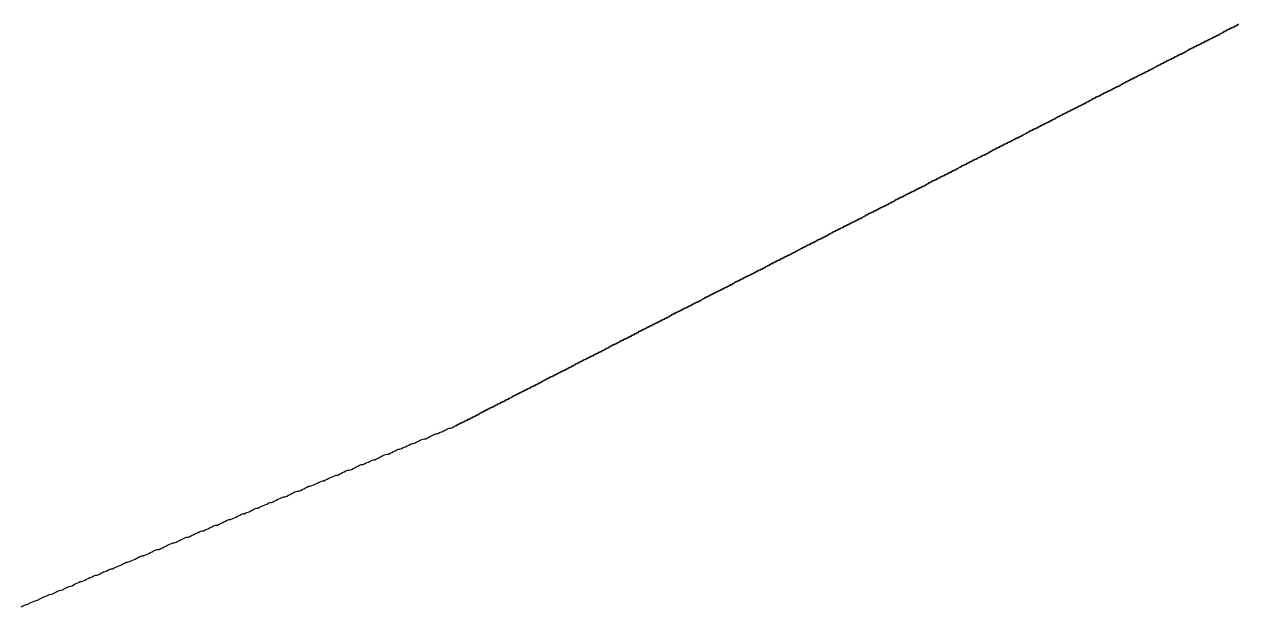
# Model space of a CAD drawing. Header units: millimetres. Extents: x 0 to 2438, y 0 to 1219.
# Drawn here: x 208.07021 to 208.08525, y 467.44063 to 467.44784 of the extents above; entities that cross this region are included whole.
import ezdxf

# ---------------------------------------------------------------- set-up
doc = ezdxf.new("R2010")
doc.units = ezdxf.units.MM
doc.layers.add('CUT_AIRCRAFT', color=7, linetype='Continuous')

msp = doc.modelspace()

# ---------------------------------------------------------------- linework, layer by layer
at = {"layer": 'CUT_AIRCRAFT'}
msp.add_lwpolyline([(208.07017, 467.440632), (208.07021, 467.440652), (208.07025, 467.440662), (208.07029, 467.440682), (208.07033, 467.440702), (208.07037, 467.440712), (208.07041, 467.440732), (208.07045, 467.440752), (208.07048, 467.440762), (208.07052, 467.440782), (208.07056, 467.440792), (208.0706, 467.440812), (208.07064, 467.440832), (208.07068, 467.440842), (208.07072, 467.440862), (208.07076, 467.440882), (208.0708, 467.440892), (208.07083, 467.440912), (208.07086, 467.440922), (208.07088, 467.440932), (208.0709, 467.440942), (208.07092, 467.440942), (208.07094, 467.440952), (208.07096, 467.440962), (208.07098, 467.440972), (208.071, 467.440982), (208.07102, 467.440992), (208.07105, 467.441002), (208.07107, 467.441012), (208.07109, 467.441022), (208.07111, 467.441022), (208.07113, 467.441032), (208.07115, 467.441042), (208.07117, 467.441052), (208.07119, 467.441062), (208.07122, 467.441072), (208.07124, 467.441082), (208.07126, 467.441092), (208.07128, 467.441102), (208.0713, 467.441102), (208.07132, 467.441112), (208.07134, 467.441122), (208.07137, 467.441132), (208.07139, 467.441142), (208.07141, 467.441152), (208.07143, 467.441162), (208.07145, 467.441172), (208.07147, 467.441182), (208.07149, 467.441182), (208.07151, 467.441192), (208.07154, 467.441202), (208.07156, 467.441212), (208.07158, 467.441222), (208.0716, 467.441232), (208.07162, 467.441242), (208.07164, 467.441252), (208.07166, 467.441262), (208.07168, 467.441262), (208.07171, 467.441272), (208.07173, 467.441282), (208.07175, 467.441292), (208.07177, 467.441302), (208.07179, 467.441312), (208.07181, 467.441322), (208.07183, 467.441332), (208.07185, 467.441342), (208.07188, 467.441342), (208.0719, 467.441352), (208.07192, 467.441362), (208.07194, 467.441372), (208.07196, 467.441382), (208.07198, 467.441392), (208.072, 467.441402), (208.07202, 467.441412), (208.07205, 467.441422), (208.07207, 467.441422), (208.07209, 467.441432), (208.07211, 467.441442), (208.07213, 467.441452), (208.07215, 467.441462), (208.07217, 467.441472), (208.07219, 467.441482), (208.07222, 467.441492), (208.07224, 467.441492), (208.07226, 467.441502), (208.07228, 467.441512), (208.0723, 467.441522), (208.07232, 467.441532), (208.07234, 467.441542), (208.07236, 467.441552), (208.07238, 467.441562), (208.07241, 467.441572), (208.07243, 467.441572), (208.07245, 467.441582), (208.07247, 467.441592), (208.07249, 467.441602), (208.07251, 467.441612), (208.07253, 467.441622), (208.07255, 467.441632), (208.07257, 467.441642), (208.0726, 467.441642), (208.07262, 467.441652), (208.07264, 467.441662), (208.07266, 467.441672), (208.07268, 467.441682), (208.0727, 467.441692), (208.07272, 467.441702), (208.07274, 467.441712), (208.07276, 467.441712), (208.07279, 467.441722), (208.07281, 467.441732), (208.07283, 467.441742), (208.07285, 467.441752), (208.07287, 467.441762), (208.07289, 467.441772), (208.07291, 467.441782), (208.07293, 467.441782), (208.07295, 467.441792), (208.07298, 467.441802), (208.073, 467.441812), (208.07302, 467.441822), (208.07304, 467.441832), (208.07306, 467.441842), (208.07308, 467.441852), (208.0731, 467.441852), (208.07312, 467.441862), (208.07314, 467.441872), (208.07316, 467.441882), (208.07319, 467.441892), (208.07321, 467.441902), (208.07323, 467.441912), (208.07325, 467.441922), (208.07327, 467.441922), (208.07329, 467.441932), (208.07331, 467.441942), (208.07333, 467.441952), (208.07335, 467.441962), (208.07337, 467.441972), (208.0734, 467.441982), (208.07342, 467.441992), (208.07344, 467.441992), (208.07346, 467.442002), (208.07348, 467.442012), (208.0735, 467.442022), (208.07352, 467.442032), (208.07354, 467.442042), (208.07356, 467.442052), (208.07359, 467.442062), (208.07361, 467.442062), (208.07363, 467.442072), (208.07365, 467.442082), (208.07367, 467.442092), (208.07369, 467.442102), (208.07371, 467.442112), (208.07373, 467.442122), (208.07375, 467.442122), (208.07377, 467.442132), (208.07379, 467.442142), (208.07382, 467.442152), (208.07384, 467.442162), (208.07386, 467.442172), (208.07388, 467.442182), (208.0739, 467.442192), (208.07392, 467.442192), (208.07394, 467.442202), (208.07396, 467.442212), (208.07398, 467.442222), (208.074, 467.442232), (208.07403, 467.442242), (208.07405, 467.442252), (208.07407, 467.442262), (208.07409, 467.442262), (208.07411, 467.442272), (208.07413, 467.442282), (208.07415, 467.442292), (208.07417, 467.442302), (208.07419, 467.442312), (208.07421, 467.442322), (208.07423, 467.442322), (208.07426, 467.442332), (208.07428, 467.442342), (208.0743, 467.442352), (208.07432, 467.442362), (208.07434, 467.442372), (208.07436, 467.442382), (208.07438, 467.442392), (208.0744, 467.442392), (208.07442, 467.442402), (208.07444, 467.442412), (208.07447, 467.442422), (208.07449, 467.442432), (208.07451, 467.442442), (208.07453, 467.442452), (208.07455, 467.442452), (208.07457, 467.442462), (208.07459, 467.442472), (208.07461, 467.442482), (208.07463, 467.442492), (208.07465, 467.442502), (208.07467, 467.442512), (208.0747, 467.442522), (208.07472, 467.442522), (208.07474, 467.442532), (208.07476, 467.442542), (208.07478, 467.442552), (208.0748, 467.442562), (208.07482, 467.442572), (208.07484, 467.442582), (208.07486, 467.442582), (208.07488, 467.442592), (208.0749, 467.442602), (208.07493, 467.442612), (208.07495, 467.442622), (208.07497, 467.442632), (208.07499, 467.442642), (208.07501, 467.442652), (208.07503, 467.442652), (208.07505, 467.442662), (208.07507, 467.442672), (208.07509, 467.442682), (208.07511, 467.442692), (208.07513, 467.442702), (208.07516, 467.442712), (208.07518, 467.442712), (208.0752, 467.442722), (208.07522, 467.442732), (208.07524, 467.442742), (208.07526, 467.442752), (208.07528, 467.442762), (208.0753, 467.442772), (208.07532, 467.442772), (208.07534, 467.442782), (208.07536, 467.442792), (208.07539, 467.442802), (208.07541, 467.442812), (208.07543, 467.442822), (208.07545, 467.442832), (208.07547, 467.442842), (208.07549, 467.442842), (208.07551, 467.442852), (208.07553, 467.442862), (208.07555, 467.442872), (208.07556, 467.442872), (208.07556, 467.442882), (208.07557, 467.442882), (208.07558, 467.442882), (208.07558, 467.442892), (208.07559, 467.442892), (208.0756, 467.442892), (208.0756, 467.442902), (208.07561, 467.442902), (208.07562, 467.442902), (208.07562, 467.442912), (208.07563, 467.442912), (208.07564, 467.442912), (208.07564, 467.442922), (208.07565, 467.442922), (208.07566, 467.442922), (208.07566, 467.442932), (208.07567, 467.442932), (208.07568, 467.442932), (208.07568, 467.442942), (208.07569, 467.442942), (208.0757, 467.442942), (208.0757, 467.442952), (208.07571, 467.442952), (208.07572, 467.442952), (208.07572, 467.442962), (208.07573, 467.442962), (208.07574, 467.442962), (208.07574, 467.442972), (208.07575, 467.442972), (208.07576, 467.442972), (208.07576, 467.442982), (208.07577, 467.442982), (208.07578, 467.442982), (208.07578, 467.442992), (208.07579, 467.442992), (208.0758, 467.442992), (208.0758, 467.443002), (208.07581, 467.443002), (208.07582, 467.443002), (208.07582, 467.443012), (208.07583, 467.443012), (208.07584, 467.443012), (208.07584, 467.443022), (208.07585, 467.443022), (208.07586, 467.443032), (208.07587, 467.443032), (208.07587, 467.443042), (208.07588, 467.443042), (208.07589, 467.443042), (208.07589, 467.443052), (208.0759, 467.443052), (208.07591, 467.443052), (208.07591, 467.443062), (208.07592, 467.443062), (208.07593, 467.443062), (208.07593, 467.443072), (208.07594, 467.443072), (208.07595, 467.443072), (208.07595, 467.443082), (208.07596, 467.443082), (208.07597, 467.443082), (208.07597, 467.443092), (208.07598, 467.443092), (208.07599, 467.443092), (208.07599, 467.443102), (208.076, 467.443102), (208.07601, 467.443102), (208.07601, 467.443112), (208.07602, 467.443112), (208.07603, 467.443112), (208.07603, 467.443122), (208.07604, 467.443122), (208.07605, 467.443122), (208.07605, 467.443132), (208.07606, 467.443132), (208.07607, 467.443132), (208.07607, 467.443142), (208.07608, 467.443142), (208.07609, 467.443142), (208.07609, 467.443152), (208.0761, 467.443152), (208.07611, 467.443152), (208.07611, 467.443162), (208.07612, 467.443162), (208.07613, 467.443162), (208.07613, 467.443172), (208.07614, 467.443172), (208.07615, 467.443172), (208.07615, 467.443182), (208.07616, 467.443182), (208.07617, 467.443182), (208.07617, 467.443192), (208.07618, 467.443192), (208.07619, 467.443192), (208.07619, 467.443202), (208.0762, 467.443202), (208.07621, 467.443202), (208.07621, 467.443212), (208.07622, 467.443212), (208.07623, 467.443222), (208.07624, 467.443222), (208.07625, 467.443232), (208.07626, 467.443232), (208.07626, 467.443242), (208.07627, 467.443242), (208.07628, 467.443242), (208.07628, 467.443252), (208.07629, 467.443252), (208.0763, 467.443252), (208.0763, 467.443262), (208.07631, 467.443262), (208.07632, 467.443262), (208.07632, 467.443272), (208.07633, 467.443272), (208.07634, 467.443272), (208.07634, 467.443282), (208.07635, 467.443282), (208.07636, 467.443282), (208.07636, 467.443292), (208.07637, 467.443292), (208.07638, 467.443292), (208.07638, 467.443302), (208.07639, 467.443302), (208.0764, 467.443302), (208.0764, 467.443312), (208.07641, 467.443312), (208.07642, 467.443312), (208.07642, 467.443322), (208.07643, 467.443322), (208.07644, 467.443322), (208.07644, 467.443332), (208.07645, 467.443332), (208.07646, 467.443332), (208.07646, 467.443342), (208.07647, 467.443342), (208.07648, 467.443342), (208.07648, 467.443352), (208.07649, 467.443352), (208.0765, 467.443352), (208.0765, 467.443362), (208.07651, 467.443362), (208.07652, 467.443362), (208.07652, 467.443372), (208.07653, 467.443372), (208.07654, 467.443372), (208.07654, 467.443382), (208.07655, 467.443382), (208.07656, 467.443382), (208.07656, 467.443392), (208.07657, 467.443392), (208.07658, 467.443392), (208.07658, 467.443402), (208.07659, 467.443402), (208.0766, 467.443402), (208.0766, 467.443412), (208.07661, 467.443412), (208.07662, 467.443412), (208.07662, 467.443422), (208.07663, 467.443422), (208.07664, 467.443432), (208.07665, 467.443432), (208.07665, 467.443442), (208.07666, 467.443442), (208.07667, 467.443442), (208.07667, 467.443452), (208.07668, 467.443452), (208.07669, 467.443452), (208.07669, 467.443462), (208.0767, 467.443462), (208.07671, 467.443462), (208.07671, 467.443472), (208.07672, 467.443472), (208.07673, 467.443472), (208.07673, 467.443482), (208.07674, 467.443482), (208.07675, 467.443482), (208.07675, 467.443492), (208.07676, 467.443492), (208.07677, 467.443492), (208.07677, 467.443502), (208.07678, 467.443502), (208.07679, 467.443502), (208.07679, 467.443512), (208.0768, 467.443512), (208.07681, 467.443512), (208.07681, 467.443522), (208.07682, 467.443522), (208.07683, 467.443522), (208.07683, 467.443532), (208.07684, 467.443532), (208.07685, 467.443532), (208.07685, 467.443542), (208.07686, 467.443542), (208.07687, 467.443542), (208.07687, 467.443552), (208.07688, 467.443552), (208.07689, 467.443552), (208.07689, 467.443562), (208.0769, 467.443562), (208.07691, 467.443562), (208.07691, 467.443572), (208.07692, 467.443572), (208.07693, 467.443572), (208.07693, 467.443582), (208.07694, 467.443582), (208.07695, 467.443582), (208.07695, 467.443592), (208.07696, 467.443592), (208.07697, 467.443592), (208.07697, 467.443602), (208.07698, 467.443602), (208.07699, 467.443602), (208.07699, 467.443612), (208.077, 467.443612), (208.07701, 467.443612), (208.07701, 467.443622), (208.07702, 467.443622), (208.07703, 467.443632), (208.07704, 467.443632), (208.07704, 467.443642), (208.07705, 467.443642), (208.07706, 467.443642), (208.07706, 467.443652), (208.07707, 467.443652), (208.07708, 467.443652), (208.07708, 467.443662), (208.07709, 467.443662), (208.0771, 467.443662), (208.0771, 467.443672), (208.07711, 467.443672), (208.07712, 467.443672), (208.07712, 467.443682), (208.07713, 467.443682), (208.07714, 467.443682), (208.07714, 467.443692), (208.07715, 467.443692), (208.07716, 467.443692), (208.07716, 467.443702), (208.07717, 467.443702), (208.07718, 467.443702), (208.07718, 467.443712), (208.07719, 467.443712), (208.0772, 467.443712), (208.0772, 467.443722), (208.07721, 467.443722), (208.07722, 467.443722), (208.07722, 467.443732), (208.07723, 467.443732), (208.07724, 467.443732), (208.07724, 467.443742), (208.07725, 467.443742), (208.07726, 467.443742), (208.07726, 467.443752), (208.07727, 467.443752), (208.07728, 467.443752), (208.07728, 467.443762), (208.07729, 467.443762), (208.0773, 467.443762), (208.0773, 467.443772), (208.07731, 467.443772), (208.07732, 467.443772), (208.07732, 467.443782), (208.07733, 467.443782), (208.07734, 467.443782), (208.07734, 467.443792), (208.07735, 467.443792), (208.07736, 467.443792), (208.07736, 467.443802), (208.07737, 467.443802), (208.07738, 467.443802), (208.07738, 467.443812), (208.07739, 467.443812), (208.0774, 467.443812), (208.0774, 467.443822), (208.07741, 467.443822), (208.07742, 467.443832), (208.07743, 467.443832), (208.07744, 467.443842), (208.07745, 467.443842), (208.07745, 467.443852), (208.07746, 467.443852), (208.07747, 467.443852), (208.07747, 467.443862), (208.07748, 467.443862), (208.07749, 467.443862), (208.07749, 467.443872), (208.0775, 467.443872), (208.07751, 467.443872), (208.07751, 467.443882), (208.07752, 467.443882), (208.07753, 467.443882), (208.07753, 467.443892), (208.07754, 467.443892), (208.07755, 467.443892), (208.07755, 467.443902), (208.07756, 467.443902), (208.07757, 467.443902), (208.07757, 467.443912), (208.07758, 467.443912), (208.07759, 467.443912), (208.07759, 467.443922), (208.0776, 467.443922), (208.07761, 467.443922), (208.07761, 467.443932), (208.07762, 467.443932), (208.07763, 467.443932), (208.07763, 467.443942), (208.07764, 467.443942), (208.07765, 467.443942), (208.07765, 467.443952), (208.07766, 467.443952), (208.07767, 467.443952), (208.07767, 467.443962), (208.07768, 467.443962), (208.07769, 467.443962), (208.07769, 467.443972), (208.0777, 467.443972), (208.07771, 467.443972), (208.07771, 467.443982), (208.07772, 467.443982), (208.07773, 467.443982), (208.07773, 467.443992), (208.07774, 467.443992), (208.07775, 467.443992), (208.07775, 467.444002), (208.07776, 467.444002), (208.07777, 467.444002), (208.07777, 467.444012), (208.07778, 467.444012), (208.07779, 467.444012), (208.07779, 467.444022), (208.0778, 467.444022), (208.07781, 467.444022), (208.07781, 467.444032), (208.07782, 467.444032), (208.07782, 467.444042), (208.07783, 467.444042), (208.07784, 467.444042), (208.07784, 467.444052), (208.07785, 467.444052), (208.07786, 467.444052), (208.07786, 467.444062), (208.07787, 467.444062), (208.07788, 467.444062), (208.07788, 467.444072), (208.07789, 467.444072), (208.0779, 467.444072), (208.0779, 467.444082), (208.07791, 467.444082), (208.07792, 467.444082), (208.07792, 467.444092), (208.07793, 467.444092), (208.07794, 467.444092), (208.07794, 467.444102), (208.07795, 467.444102), (208.07796, 467.444102), (208.07796, 467.444112), (208.07797, 467.444112), (208.07798, 467.444112), (208.07798, 467.444122), (208.07799, 467.444122), (208.078, 467.444122), (208.078, 467.444132), (208.07801, 467.444132), (208.07802, 467.444132), (208.07802, 467.444142), (208.07803, 467.444142), (208.07804, 467.444142), (208.07804, 467.444152), (208.07805, 467.444152), (208.07806, 467.444152), (208.07806, 467.444162), (208.07807, 467.444162), (208.07808, 467.444162), (208.07808, 467.444172), (208.07809, 467.444172), (208.0781, 467.444172), (208.0781, 467.444182), (208.07811, 467.444182), (208.07812, 467.444182), (208.07812, 467.444192), (208.07813, 467.444192), (208.07814, 467.444192), (208.07814, 467.444202), (208.07815, 467.444202), (208.07816, 467.444202), (208.07816, 467.444212), (208.07817, 467.444212), (208.07818, 467.444212), (208.07818, 467.444222), (208.07819, 467.444222), (208.0782, 467.444222), (208.0782, 467.444232), (208.07821, 467.444232), (208.07822, 467.444242), (208.07823, 467.444242), (208.07823, 467.444252), (208.07824, 467.444252), (208.07825, 467.444252), (208.07825, 467.444262), (208.07826, 467.444262), (208.07827, 467.444262), (208.07827, 467.444272), (208.07828, 467.444272), (208.07829, 467.444272), (208.07829, 467.444282), (208.0783, 467.444282), (208.07831, 467.444282), (208.07831, 467.444292), (208.07832, 467.444292), (208.07833, 467.444292), (208.07833, 467.444302), (208.07834, 467.444302), (208.07835, 467.444302), (208.07835, 467.444312), (208.07836, 467.444312), (208.07837, 467.444312), (208.07837, 467.444322), (208.07838, 467.444322), (208.07839, 467.444322), (208.07839, 467.444332), (208.0784, 467.444332), (208.07841, 467.444332), (208.07841, 467.444342), (208.07842, 467.444342), (208.07843, 467.444342), (208.07843, 467.444352), (208.07844, 467.444352), (208.07845, 467.444352), (208.07845, 467.444362), (208.07846, 467.444362), (208.07847, 467.444362), (208.07847, 467.444372), (208.07848, 467.444372), (208.07849, 467.444372), (208.07849, 467.444382), (208.0785, 467.444382), (208.07851, 467.444382), (208.07851, 467.444392), (208.07852, 467.444392), (208.07853, 467.444392), (208.07853, 467.444402), (208.07854, 467.444402), (208.07855, 467.444402), (208.07855, 467.444412), (208.07856, 467.444412), (208.07857, 467.444412), (208.07857, 467.444422), (208.07858, 467.444422), (208.07859, 467.444422), (208.07859, 467.444432), (208.0786, 467.444432), (208.07861, 467.444442), (208.07862, 467.444442), (208.07863, 467.444452), (208.07864, 467.444452), (208.07864, 467.444462), (208.07865, 467.444462), (208.07866, 467.444462), (208.07866, 467.444472), (208.07867, 467.444472), (208.07868, 467.444472), (208.07868, 467.444482), (208.07869, 467.444482), (208.0787, 467.444482), (208.0787, 467.444492), (208.07871, 467.444492), (208.07872, 467.444492), (208.07872, 467.444502), (208.07873, 467.444502), (208.07874, 467.444502), (208.07874, 467.444512), (208.07875, 467.444512), (208.07876, 467.444512), (208.07876, 467.444522), (208.07877, 467.444522), (208.07878, 467.444522), (208.07878, 467.444532), (208.07879, 467.444532), (208.0788, 467.444532), (208.0788, 467.444542), (208.07881, 467.444542), (208.07882, 467.444542), (208.07882, 467.444552), (208.07883, 467.444552), (208.07884, 467.444552), (208.07884, 467.444562), (208.07885, 467.444562), (208.07886, 467.444562), (208.07886, 467.444572), (208.07887, 467.444572), (208.07888, 467.444572), (208.07888, 467.444582), (208.07889, 467.444582), (208.0789, 467.444582), (208.0789, 467.444592), (208.07891, 467.444592), (208.07892, 467.444592), (208.07892, 467.444602), (208.07893, 467.444602), (208.07894, 467.444602), (208.07894, 467.444612), (208.07895, 467.444612), (208.07896, 467.444612), (208.07896, 467.444622), (208.07897, 467.444622), (208.07898, 467.444622), (208.07898, 467.444632), (208.07899, 467.444632), (208.079, 467.444642), (208.07901, 467.444642), (208.07901, 467.444652), (208.07902, 467.444652), (208.07903, 467.444652), (208.07903, 467.444662), (208.07904, 467.444662), (208.07905, 467.444662), (208.07905, 467.444672), (208.07906, 467.444672), (208.07907, 467.444672), (208.07907, 467.444682), (208.07908, 467.444682), (208.07909, 467.444682), (208.07909, 467.444692), (208.0791, 467.444692), (208.07911, 467.444692), (208.07911, 467.444702), (208.07912, 467.444702), (208.07913, 467.444702), (208.07913, 467.444712), (208.07914, 467.444712), (208.07915, 467.444712), (208.07915, 467.444722), (208.07916, 467.444722), (208.07917, 467.444722), (208.07917, 467.444732), (208.07918, 467.444732), (208.07919, 467.444732), (208.07919, 467.444742), (208.0792, 467.444742), (208.07921, 467.444742), (208.07921, 467.444752), (208.07922, 467.444752), (208.07923, 467.444752), (208.07923, 467.444762), (208.07924, 467.444762), (208.07925, 467.444762), (208.07925, 467.444772), (208.07926, 467.444772), (208.07927, 467.444772), (208.07927, 467.444782), (208.07928, 467.444782), (208.07929, 467.444782), (208.07929, 467.444792), (208.0793, 467.444792), (208.07931, 467.444792), (208.07931, 467.444802), (208.07932, 467.444802), (208.07933, 467.444802), (208.07933, 467.444812), (208.07934, 467.444812), (208.07935, 467.444812), (208.07935, 467.444822), (208.07936, 467.444822), (208.07937, 467.444822), (208.07937, 467.444832), (208.07938, 467.444832), (208.07939, 467.444832), (208.07939, 467.444842), (208.0794, 467.444842), (208.07941, 467.444852), (208.07942, 467.444852), (208.07942, 467.444862), (208.07943, 467.444862), (208.07944, 467.444862), (208.07944, 467.444872), (208.07945, 467.444872), (208.07946, 467.444872), (208.07946, 467.444882), (208.07947, 467.444882), (208.07948, 467.444882), (208.07948, 467.444892), (208.07949, 467.444892), (208.0795, 467.444892), (208.0795, 467.444902), (208.07951, 467.444902), (208.07952, 467.444902), (208.07952, 467.444912), (208.07953, 467.444912), (208.07954, 467.444912), (208.07954, 467.444922), (208.07955, 467.444922), (208.07956, 467.444922), (208.07956, 467.444932), (208.07957, 467.444932), (208.07958, 467.444932), (208.07958, 467.444942), (208.07959, 467.444942), (208.0796, 467.444942), (208.0796, 467.444952), (208.07961, 467.444952), (208.07962, 467.444952), (208.07962, 467.444962), (208.07963, 467.444962), (208.07964, 467.444962), (208.07964, 467.444972), (208.07965, 467.444972), (208.07966, 467.444972), (208.07966, 467.444982), (208.07967, 467.444982), (208.07968, 467.444982), (208.07968, 467.444992), (208.07969, 467.444992), (208.0797, 467.444992), (208.0797, 467.445002), (208.07971, 467.445002), (208.07972, 467.445002), (208.07972, 467.445012), (208.07973, 467.445012), (208.07974, 467.445012), (208.07974, 467.445022), (208.07975, 467.445022), (208.07976, 467.445022), (208.07976, 467.445032), (208.07977, 467.445032), (208.07978, 467.445032), (208.07978, 467.445042), (208.07979, 467.445042), (208.0798, 467.445052), (208.07981, 467.445052), (208.07982, 467.445062), (208.07983, 467.445062), (208.07983, 467.445072), (208.07984, 467.445072), (208.07985, 467.445072), (208.07985, 467.445082), (208.07986, 467.445082), (208.07987, 467.445082), (208.07987, 467.445092), (208.07988, 467.445092), (208.07989, 467.445092), (208.07989, 467.445102), (208.0799, 467.445102), (208.07991, 467.445102), (208.07991, 467.445112), (208.07992, 467.445112), (208.07993, 467.445112), (208.07993, 467.445122), (208.07994, 467.445122), (208.07995, 467.445122), (208.07995, 467.445132), (208.07996, 467.445132), (208.07997, 467.445132), (208.07997, 467.445142), (208.07998, 467.445142), (208.07999, 467.445142), (208.07999, 467.445152), (208.08, 467.445152), (208.08001, 467.445152), (208.08001, 467.445162), (208.08002, 467.445162), (208.08003, 467.445162), (208.08003, 467.445172), (208.08004, 467.445172), (208.08005, 467.445172), (208.08005, 467.445182), (208.08006, 467.445182), (208.08007, 467.445182), (208.08007, 467.445192), (208.08008, 467.445192), (208.08009, 467.445192), (208.08009, 467.445202), (208.0801, 467.445202), (208.08011, 467.445202), (208.08011, 467.445212), (208.08012, 467.445212), (208.08013, 467.445212), (208.08013, 467.445222), (208.08014, 467.445222), (208.08015, 467.445222), (208.08015, 467.445232), (208.08016, 467.445232), (208.08017, 467.445232), (208.08017, 467.445242), (208.08018, 467.445242), (208.08019, 467.445252), (208.0802, 467.445252), (208.0802, 467.445262), (208.08021, 467.445262), (208.08022, 467.445262), (208.08022, 467.445272), (208.08023, 467.445272), (208.08024, 467.445272), (208.08024, 467.445282), (208.08025, 467.445282), (208.08026, 467.445282), (208.08026, 467.445292), (208.08027, 467.445292), (208.08028, 467.445292), (208.08028, 467.445302), (208.08029, 467.445302), (208.0803, 467.445302), (208.0803, 467.445312), (208.08031, 467.445312), (208.08032, 467.445312), (208.08032, 467.445322), (208.08033, 467.445322), (208.08034, 467.445322), (208.08034, 467.445332), (208.08035, 467.445332), (208.08036, 467.445332), (208.08036, 467.445342), (208.08037, 467.445342), (208.08038, 467.445342), (208.08038, 467.445352), (208.08039, 467.445352), (208.0804, 467.445352), (208.0804, 467.445362), (208.08041, 467.445362), (208.08042, 467.445362), (208.08042, 467.445372), (208.08043, 467.445372), (208.08044, 467.445372), (208.08044, 467.445382), (208.08045, 467.445382), (208.08046, 467.445382), (208.08046, 467.445392), (208.08047, 467.445392), (208.08048, 467.445392), (208.08048, 467.445402), (208.08049, 467.445402), (208.0805, 467.445402), (208.0805, 467.445412), (208.08051, 467.445412), (208.08052, 467.445412), (208.08052, 467.445422), (208.08053, 467.445422), (208.08054, 467.445422), (208.08054, 467.445432), (208.08055, 467.445432), (208.08056, 467.445432), (208.08056, 467.445442), (208.08057, 467.445442), (208.08058, 467.445442), (208.08058, 467.445452), (208.08059, 467.445452), (208.0806, 467.445462), (208.08061, 467.445462), (208.08062, 467.445472), (208.08063, 467.445472), (208.08063, 467.445482), (208.08064, 467.445482), (208.08065, 467.445482), (208.08065, 467.445492), (208.08066, 467.445492), (208.08067, 467.445492), (208.08067, 467.445502), (208.08068, 467.445502), (208.08069, 467.445502), (208.08069, 467.445512), (208.0807, 467.445512), (208.08071, 467.445512), (208.08071, 467.445522), (208.08072, 467.445522), (208.08073, 467.445522), (208.08073, 467.445532), (208.08074, 467.445532), (208.08075, 467.445532), (208.08075, 467.445542), (208.08076, 467.445542), (208.08077, 467.445542), (208.08077, 467.445552), (208.08078, 467.445552), (208.08079, 467.445552), (208.08079, 467.445562), (208.0808, 467.445562), (208.08081, 467.445562), (208.08081, 467.445572), (208.08082, 467.445572), (208.08083, 467.445572), (208.08083, 467.445582), (208.08084, 467.445582), (208.08085, 467.445582), (208.08085, 467.445592), (208.08086, 467.445592), (208.08087, 467.445592), (208.08087, 467.445602), (208.08088, 467.445602), (208.08089, 467.445602), (208.08089, 467.445612), (208.0809, 467.445612), (208.08091, 467.445612), (208.08091, 467.445622), (208.08092, 467.445622), (208.08093, 467.445622), (208.08093, 467.445632), (208.08094, 467.445632), (208.08095, 467.445632), (208.08095, 467.445642), (208.08096, 467.445642), (208.08097, 467.445642), (208.08097, 467.445652), (208.08098, 467.445652), (208.08099, 467.445662), (208.081, 467.445662), (208.081, 467.445672), (208.08101, 467.445672), (208.08102, 467.445672), (208.08102, 467.445682), (208.08103, 467.445682), (208.08104, 467.445682), (208.08104, 467.445692), (208.08105, 467.445692), (208.08106, 467.445692), (208.08106, 467.445702), (208.08107, 467.445702), (208.08108, 467.445702), (208.08108, 467.445712), (208.08109, 467.445712), (208.0811, 467.445712), (208.0811, 467.445722), (208.08111, 467.445722), (208.08112, 467.445722), (208.08112, 467.445732), (208.08113, 467.445732), (208.08114, 467.445732), (208.08114, 467.445742), (208.08115, 467.445742), (208.08116, 467.445742), (208.08116, 467.445752), (208.08117, 467.445752), (208.08118, 467.445752), (208.08118, 467.445762), (208.08119, 467.445762), (208.0812, 467.445762), (208.0812, 467.445772), (208.08121, 467.445772), (208.08122, 467.445772), (208.08122, 467.445782), (208.08123, 467.445782), (208.08124, 467.445782), (208.08124, 467.445792), (208.08125, 467.445792), (208.08126, 467.445792), (208.08126, 467.445802), (208.08127, 467.445802), (208.08128, 467.445802), (208.08128, 467.445812), (208.08129, 467.445812), (208.0813, 467.445812), (208.0813, 467.445822), (208.08131, 467.445822), (208.08132, 467.445822), (208.08132, 467.445832), (208.08133, 467.445832), (208.08134, 467.445832), (208.08134, 467.445842), (208.08135, 467.445842), (208.08136, 467.445842), (208.08136, 467.445852), (208.08137, 467.445852), (208.08138, 467.445852), (208.08138, 467.445862), (208.08139, 467.445862), (208.0814, 467.445872), (208.08141, 467.445872), (208.08141, 467.445882), (208.08142, 467.445882), (208.08143, 467.445882), (208.08143, 467.445892), (208.08144, 467.445892), (208.08145, 467.445892), (208.08145, 467.445902), (208.08146, 467.445902), (208.08147, 467.445902), (208.08147, 467.445912), (208.08148, 467.445912), (208.08149, 467.445912), (208.08149, 467.445922), (208.0815, 467.445922), (208.08151, 467.445922), (208.08151, 467.445932), (208.08152, 467.445932), (208.08153, 467.445932), (208.08153, 467.445942), (208.08154, 467.445942), (208.08155, 467.445942), (208.08155, 467.445952), (208.08156, 467.445952), (208.08157, 467.445952), (208.08157, 467.445962), (208.08158, 467.445962), (208.08159, 467.445962), (208.08159, 467.445972), (208.0816, 467.445972), (208.08161, 467.445972), (208.08161, 467.445982), (208.08162, 467.445982), (208.08163, 467.445982), (208.08163, 467.445992), (208.08164, 467.445992), (208.08165, 467.445992), (208.08165, 467.446002), (208.08166, 467.446002), (208.08167, 467.446002), (208.08167, 467.446012), (208.08168, 467.446012), (208.08169, 467.446012), (208.08169, 467.446022), (208.0817, 467.446022), (208.08171, 467.446022), (208.08171, 467.446032), (208.08172, 467.446032), (208.08173, 467.446032), (208.08173, 467.446042), (208.08174, 467.446042), (208.08175, 467.446042), (208.08175, 467.446052), (208.08176, 467.446052), (208.08177, 467.446052), (208.08177, 467.446062), (208.08178, 467.446062), (208.08179, 467.446072), (208.0818, 467.446072), (208.08181, 467.446082), (208.08182, 467.446082), (208.08182, 467.446092), (208.08183, 467.446092), (208.08184, 467.446092), (208.08184, 467.446102), (208.08185, 467.446102), (208.08186, 467.446102), (208.08186, 467.446112), (208.08187, 467.446112), (208.08188, 467.446112), (208.08188, 467.446122), (208.08189, 467.446122), (208.0819, 467.446122), (208.0819, 467.446132), (208.08191, 467.446132), (208.08192, 467.446132), (208.08192, 467.446142), (208.08193, 467.446142), (208.08194, 467.446142), (208.08194, 467.446152), (208.08195, 467.446152), (208.08196, 467.446152), (208.08196, 467.446162), (208.08197, 467.446162), (208.08198, 467.446162), (208.08198, 467.446172), (208.08199, 467.446172), (208.082, 467.446172), (208.082, 467.446182), (208.08201, 467.446182), (208.08202, 467.446182), (208.08202, 467.446192), (208.08203, 467.446192), (208.08204, 467.446192), (208.08204, 467.446202), (208.08205, 467.446202), (208.08206, 467.446202), (208.08206, 467.446212), (208.08207, 467.446212), (208.08208, 467.446212), (208.08208, 467.446222), (208.08209, 467.446222), (208.0821, 467.446222), (208.0821, 467.446232), (208.08211, 467.446232), (208.08212, 467.446232), (208.08212, 467.446242), (208.08213, 467.446242), (208.08214, 467.446242), (208.08214, 467.446252), (208.08215, 467.446252), (208.08216, 467.446252), (208.08216, 467.446262), (208.08217, 467.446262), (208.08218, 467.446262), (208.08218, 467.446272), (208.08219, 467.446272), (208.0822, 467.446282), (208.08221, 467.446282), (208.08221, 467.446292), (208.08222, 467.446292), (208.08223, 467.446292), (208.08223, 467.446302), (208.08224, 467.446302), (208.08225, 467.446302), (208.08225, 467.446312), (208.08226, 467.446312), (208.08227, 467.446312), (208.08227, 467.446322), (208.08228, 467.446322), (208.08229, 467.446322), (208.08229, 467.446332), (208.0823, 467.446332), (208.08231, 467.446332), (208.08231, 467.446342), (208.08232, 467.446342), (208.08233, 467.446342), (208.08233, 467.446352), (208.08234, 467.446352), (208.08235, 467.446352), (208.08235, 467.446362), (208.08236, 467.446362), (208.08237, 467.446362), (208.08237, 467.446372), (208.08238, 467.446372), (208.08239, 467.446372), (208.08239, 467.446382), (208.0824, 467.446382), (208.08241, 467.446382), (208.08241, 467.446392), (208.08242, 467.446392), (208.08243, 467.446392), (208.08243, 467.446402), (208.08244, 467.446402), (208.08245, 467.446402), (208.08245, 467.446412), (208.08246, 467.446412), (208.08247, 467.446412), (208.08247, 467.446422), (208.08248, 467.446422), (208.08249, 467.446422), (208.08249, 467.446432), (208.0825, 467.446432), (208.08251, 467.446432), (208.08251, 467.446442), (208.08252, 467.446442), (208.08253, 467.446442), (208.08253, 467.446452), (208.08254, 467.446452), (208.08255, 467.446452), (208.08255, 467.446462), (208.08256, 467.446462), (208.08257, 467.446462), (208.08257, 467.446472), (208.08258, 467.446472), (208.08259, 467.446482), (208.0826, 467.446482), (208.08261, 467.446492), (208.08262, 467.446492), (208.08263, 467.446502), (208.08264, 467.446502), (208.08264, 467.446512), (208.08265, 467.446512), (208.08266, 467.446512), (208.08266, 467.446522), (208.08267, 467.446522), (208.08268, 467.446522), (208.08268, 467.446532), (208.08269, 467.446532), (208.0827, 467.446532), (208.0827, 467.446542), (208.08271, 467.446542), (208.08272, 467.446542), (208.08272, 467.446552), (208.08273, 467.446552), (208.08274, 467.446552), (208.08274, 467.446562), (208.08275, 467.446562), (208.08276, 467.446562), (208.08276, 467.446572), (208.08277, 467.446572), (208.08278, 467.446572), (208.08278, 467.446582), (208.08279, 467.446582), (208.0828, 467.446582), (208.0828, 467.446592), (208.08281, 467.446592), (208.08282, 467.446592), (208.08282, 467.446602), (208.08283, 467.446602), (208.08284, 467.446602), (208.08284, 467.446612), (208.08285, 467.446612), (208.08286, 467.446612), (208.08286, 467.446622), (208.08287, 467.446622), (208.08288, 467.446622), (208.08288, 467.446632), (208.08289, 467.446632), (208.0829, 467.446632), (208.0829, 467.446642), (208.08291, 467.446642), (208.08292, 467.446642), (208.08292, 467.446652), (208.08293, 467.446652), (208.08294, 467.446652), (208.08294, 467.446662), (208.08295, 467.446662), (208.08296, 467.446662), (208.08296, 467.446672), (208.08297, 467.446672), (208.08298, 467.446672), (208.08298, 467.446682), (208.08299, 467.446682), (208.083, 467.446692), (208.08301, 467.446692), (208.08301, 467.446702), (208.08302, 467.446702), (208.08303, 467.446702), (208.08303, 467.446712), (208.08304, 467.446712), (208.08305, 467.446712), (208.08305, 467.446722), (208.08306, 467.446722), (208.08307, 467.446722), (208.08307, 467.446732), (208.08308, 467.446732), (208.08309, 467.446732), (208.08309, 467.446742), (208.0831, 467.446742), (208.08311, 467.446742), (208.08311, 467.446752), (208.08312, 467.446752), (208.08313, 467.446752), (208.08313, 467.446762), (208.08314, 467.446762), (208.08315, 467.446762), (208.08315, 467.446772), (208.08316, 467.446772), (208.08317, 467.446772), (208.08317, 467.446782), (208.08318, 467.446782), (208.08319, 467.446782), (208.08319, 467.446792), (208.0832, 467.446792), (208.08321, 467.446792), (208.08321, 467.446802), (208.08322, 467.446802), (208.08323, 467.446802), (208.08323, 467.446812), (208.08324, 467.446812), (208.08325, 467.446812), (208.08325, 467.446822), (208.08326, 467.446822), (208.08327, 467.446822), (208.08327, 467.446832), (208.08328, 467.446832), (208.08329, 467.446832), (208.08329, 467.446842), (208.0833, 467.446842), (208.08331, 467.446842), (208.08331, 467.446852), (208.08332, 467.446852), (208.08333, 467.446852), (208.08333, 467.446862), (208.08334, 467.446862), (208.08335, 467.446862), (208.08335, 467.446872), (208.08336, 467.446872), (208.08337, 467.446872), (208.08337, 467.446882), (208.08338, 467.446882), (208.08339, 467.446882), (208.08339, 467.446892), (208.0834, 467.446892), (208.08341, 467.446902), (208.08342, 467.446902), (208.08343, 467.446912), (208.08344, 467.446912), (208.08344, 467.446922), (208.08345, 467.446922), (208.08346, 467.446922), (208.08346, 467.446932), (208.08347, 467.446932), (208.08348, 467.446932), (208.08348, 467.446942), (208.08349, 467.446942), (208.0835, 467.446942), (208.0835, 467.446952), (208.08351, 467.446952), (208.08352, 467.446952), (208.08352, 467.446962), (208.08353, 467.446962), (208.08354, 467.446962), (208.08354, 467.446972), (208.08355, 467.446972), (208.08356, 467.446972), (208.08356, 467.446982), (208.08357, 467.446982), (208.08358, 467.446982), (208.08358, 467.446992), (208.08359, 467.446992), (208.0836, 467.446992), (208.0836, 467.447002), (208.08361, 467.447002), (208.08362, 467.447002), (208.08362, 467.447012), (208.08363, 467.447012), (208.08364, 467.447012), (208.08364, 467.447022), (208.08365, 467.447022), (208.08366, 467.447022), (208.08366, 467.447032), (208.08367, 467.447032), (208.08368, 467.447032), (208.08368, 467.447042), (208.08369, 467.447042), (208.0837, 467.447042), (208.0837, 467.447052), (208.08371, 467.447052), (208.08372, 467.447052), (208.08372, 467.447062), (208.08373, 467.447062), (208.08374, 467.447062), (208.08374, 467.447072), (208.08375, 467.447072), (208.08376, 467.447072), (208.08376, 467.447082), (208.08377, 467.447082), (208.08378, 467.447082), (208.08378, 467.447092), (208.08379, 467.447092), (208.0838, 467.447102), (208.08381, 467.447102), (208.08382, 467.447112), (208.08383, 467.447112), (208.08384, 467.447122), (208.08385, 467.447122), (208.08385, 467.447132), (208.08386, 467.447132), (208.08387, 467.447132), (208.08387, 467.447142), (208.08388, 467.447142), (208.08389, 467.447142), (208.08389, 467.447152), (208.0839, 467.447152), (208.08391, 467.447152), (208.08391, 467.447162), (208.08392, 467.447162), (208.08393, 467.447162), (208.08393, 467.447172), (208.08394, 467.447172), (208.08395, 467.447172), (208.08395, 467.447182), (208.08396, 467.447182), (208.08397, 467.447182), (208.08397, 467.447192), (208.08398, 467.447192), (208.08399, 467.447192), (208.08399, 467.447202), (208.084, 467.447202), (208.08401, 467.447202), (208.08401, 467.447212), (208.08402, 467.447212), (208.08403, 467.447212), (208.08403, 467.447222), (208.08404, 467.447222), (208.08405, 467.447222), (208.08405, 467.447232), (208.08406, 467.447232), (208.08407, 467.447232), (208.08407, 467.447242), (208.08408, 467.447242), (208.08409, 467.447242), (208.08409, 467.447252), (208.0841, 467.447252), (208.08411, 467.447252), (208.08411, 467.447262), (208.08412, 467.447262), (208.08413, 467.447262), (208.08413, 467.447272), (208.08414, 467.447272), (208.08415, 467.447272), (208.08415, 467.447282), (208.08416, 467.447282), (208.08417, 467.447282), (208.08417, 467.447292), (208.08418, 467.447292), (208.08419, 467.447292), (208.08419, 467.447302), (208.0842, 467.447302), (208.08421, 467.447312), (208.08422, 467.447312), (208.08423, 467.447322), (208.08424, 467.447322), (208.08424, 467.447332), (208.08425, 467.447332), (208.08426, 467.447332), (208.08426, 467.447342), (208.08427, 467.447342), (208.08428, 467.447342), (208.08428, 467.447352), (208.08429, 467.447352), (208.0843, 467.447352), (208.0843, 467.447362), (208.08431, 467.447362), (208.08432, 467.447362), (208.08432, 467.447372), (208.08433, 467.447372), (208.08434, 467.447372), (208.08434, 467.447382), (208.08435, 467.447382), (208.08436, 467.447382), (208.08436, 467.447392), (208.08437, 467.447392), (208.08438, 467.447392), (208.08438, 467.447402), (208.08439, 467.447402), (208.0844, 467.447402), (208.0844, 467.447412), (208.08441, 467.447412), (208.08442, 467.447412), (208.08442, 467.447422), (208.08443, 467.447422), (208.08444, 467.447422), (208.08444, 467.447432), (208.08445, 467.447432), (208.08446, 467.447432), (208.08446, 467.447442), (208.08447, 467.447442), (208.08448, 467.447442), (208.08448, 467.447452), (208.08449, 467.447452), (208.0845, 467.447452), (208.0845, 467.447462), (208.08451, 467.447462), (208.08452, 467.447462), (208.08452, 467.447472), (208.08453, 467.447472), (208.08454, 467.447472), (208.08454, 467.447482), (208.08455, 467.447482), (208.08456, 467.447482), (208.08456, 467.447492), (208.08457, 467.447492), (208.08458, 467.447492), (208.08458, 467.447502), (208.08459, 467.447502), (208.0846, 467.447502), (208.0846, 467.447512), (208.08461, 467.447512), (208.08462, 467.447522), (208.08463, 467.447522), (208.08463, 467.447532), (208.08464, 467.447532), (208.08465, 467.447532), (208.08465, 467.447542), (208.08466, 467.447542), (208.08467, 467.447542), (208.08467, 467.447552), (208.08468, 467.447552), (208.08469, 467.447552), (208.08469, 467.447562), (208.0847, 467.447562), (208.08471, 467.447562), (208.08471, 467.447572), (208.08472, 467.447572), (208.08473, 467.447572), (208.08473, 467.447582), (208.08474, 467.447582), (208.08475, 467.447582), (208.08475, 467.447592), (208.08476, 467.447592), (208.08477, 467.447592), (208.08477, 467.447602), (208.08478, 467.447602), (208.08479, 467.447602), (208.08479, 467.447612), (208.0848, 467.447612), (208.08481, 467.447612), (208.08481, 467.447622), (208.08482, 467.447622), (208.08483, 467.447622), (208.08483, 467.447632), (208.08484, 467.447632), (208.08485, 467.447632), (208.08485, 467.447642), (208.08486, 467.447642), (208.08487, 467.447642), (208.08487, 467.447652), (208.08488, 467.447652), (208.08489, 467.447652), (208.08489, 467.447662), (208.0849, 467.447662), (208.08491, 467.447662), (208.08491, 467.447672), (208.08492, 467.447672), (208.08493, 467.447672), (208.08493, 467.447682), (208.08494, 467.447682), (208.08495, 467.447682), (208.08495, 467.447692), (208.08496, 467.447692), (208.08497, 467.447692), (208.08497, 467.447702), (208.08498, 467.447702), (208.08499, 467.447702), (208.08499, 467.447712), (208.085, 467.447712), (208.08501, 467.447712), (208.08501, 467.447722), (208.08502, 467.447722), (208.08503, 467.447732), (208.08504, 467.447732), (208.08505, 467.447742), (208.08506, 467.447742), (208.08506, 467.447752), (208.08507, 467.447752), (208.08508, 467.447752), (208.08508, 467.447762), (208.08509, 467.447762), (208.0851, 467.447762), (208.0851, 467.447772), (208.08511, 467.447772), (208.08512, 467.447772), (208.08512, 467.447782), (208.08513, 467.447782), (208.08514, 467.447782), (208.08514, 467.447792), (208.08515, 467.447792), (208.08516, 467.447792), (208.08516, 467.447802), (208.08517, 467.447802), (208.08518, 467.447802), (208.08518, 467.447812), (208.08519, 467.447812), (208.0852, 467.447812), (208.0852, 467.447822), (208.08521, 467.447822), (208.08522, 467.447822), (208.08522, 467.447832), (208.08523, 467.447832), (208.08524, 467.447832), (208.08524, 467.447842), (208.08525, 467.447842)], dxfattribs=at)

doc.saveas('drawing.dxf')
